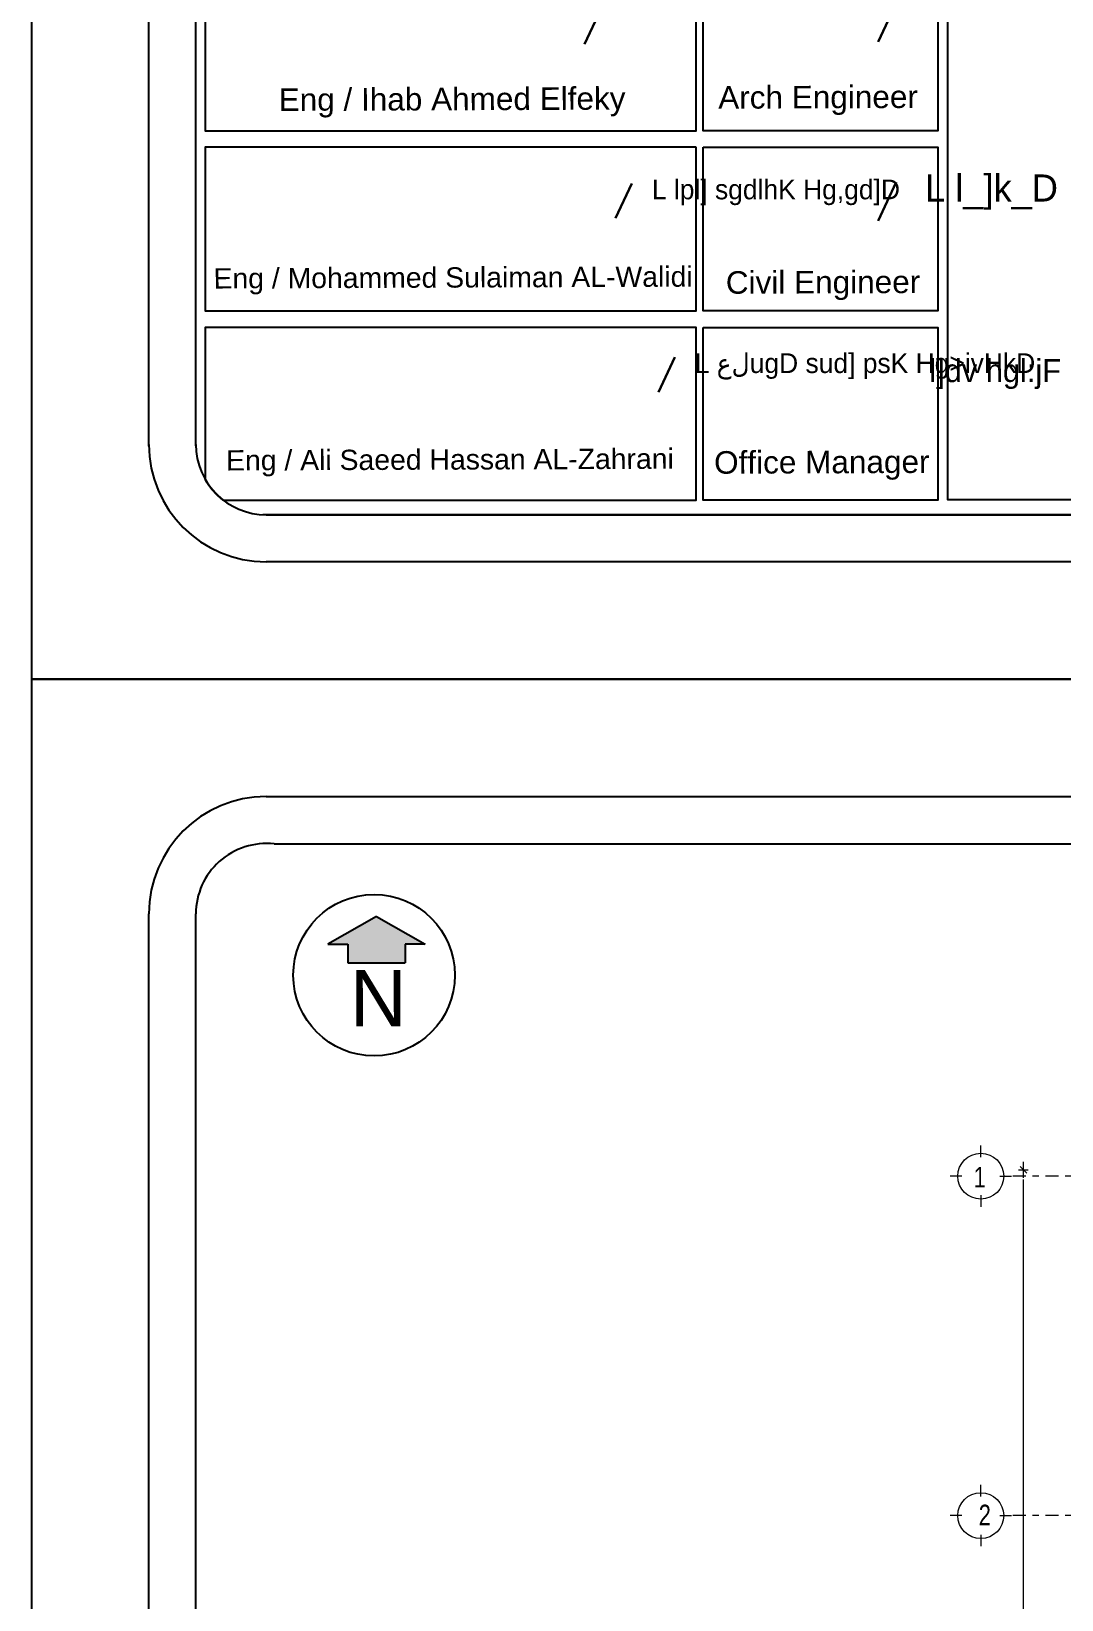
# Model space of a CAD drawing. Header units: inches. Extents: x -1583 to -1389, y -6910 to -6586.
# Drawn here: x -1471.16 to -1455.17, y -6708.65 to -6684.29 of the extents above; entities that cross this region are included whole.
import ezdxf
from ezdxf.enums import TextEntityAlignment as Align

# ---------------------------------------------------------------- set-up
doc = ezdxf.new("R2010")
doc.units = ezdxf.units.IN
doc.header["$MEASUREMENT"] = 0
doc.linetypes.add('CENTERX2', pattern=[101.6, 63.5, -12.7, 12.7, -12.7])
doc.linetypes.add('DASHDOTX2', pattern=[50.8, 25.4, -12.7, 0, -12.7])
for name, color, linetype in [('1MUROS', 10, 'Continuous'), ('Axsis', 8, 'CENTERX2'), ('bbbbb', 52, 'Continuous'), ('xyz', 93, 'Continuous')]:
    doc.layers.add(name, color=color, linetype=linetype)
for name, color, linetype, lineweight in [('dime', 240, 'Continuous', 13), ('ejes', 134, 'Continuous', 15), ('F DIM IN', 147, 'Continuous', 5), ('wall', 7, 'Continuous', 30)]:
    doc.layers.add(name, color=color, linetype=linetype, lineweight=lineweight)
doc.styles.add('A1', font='xarb.shx')
doc.styles.add('Arch_Text_E', font='arial.ttf', dxfattribs={"height": 0.2})
doc.styles.add('ARIAL', font='arialbd.ttf', dxfattribs={"width": 0.8, "height": 500})
doc.styles.add('SOSA', font='sosa.shx')
doc.styles.get("Standard").update_dxf_attribs({"font": 'sosa.shx'})
doc.dimstyles.new('DIM-50', dxfattribs={"dimtxt": 0.25, "dimasz": 0.15, "dimexe": 0, "dimexo": 0, "dimgap": 0.05, "dimtad": 1, "dimzin": 0, "dimdsep": 46, "dimtxsty": 'SOSA', "dimblk1": 'DIM-TICK', "dimblk2": 'DIM-TICK', "dimsah": 1, "dimcen": 1, "dimse1": 1, "dimse2": 1, "dimclrd": 251, "dimclrt": 4, "dimadec": 0, "dimazin": 0, "dimtfac": 1.5, "dimtix": 1, "dimtmove": 0, "dimatfit": 0, "dimldrblk": 'DIM-TICK', "dimfxl": 1, "dimtolj": 1, "dimtzin": 0, "dimarcsym": 0})

# ---------------------------------------------------------------- blocks, each defined once
blk = doc.blocks.new('kalesh')
at = {"layer": 'bbbbb', "ltscale": 0.2}
blk.add_hatch(color=256, dxfattribs=at).paths.add_polyline_path([(3944.493, 589.664), (3944.493, 589.839), (3944.682, 589.839), (3944.221, 590.102), (3943.76, 589.839), (3943.95, 589.839), (3943.95, 589.664)])
for p, q in [((3944.221, 590.102), (3943.76, 589.839)), ((3944.221, 590.102), (3944.682, 589.839)), ((3943.76, 589.839), (3943.95, 589.839)), ((3943.95, 589.839), (3943.95, 589.664)), ((3944.682, 589.839), (3944.493, 589.839)), ((3944.493, 589.839), (3944.493, 589.664)), ((3943.95, 589.664), (3944.493, 589.664))]:
    blk.add_line(p, q, dxfattribs=at)
blk.add_circle((3944.198, 589.547), 0.764, dxfattribs=at)
at = {"layer": 'Defpoints'}
blk.add_lwpolyline([(3940.958, 559.483), (3987.589, 559.483), (3987.589, 592.346), (3940.958, 592.346)], close=True, dxfattribs=at)
at = {"layer": 'wall', "color": 5}
for p, q in [((3949.133, 565.873), (3948.962, 565.509)), ((3949.133, 564.182), (3948.962, 563.818))]:
    blk.add_line(p, q, dxfattribs=at)
at = {"layer": 'wall'}
for p, q in [((3946.343, 565.815, 0.018), (3946.188, 565.487, 0.018)), ((3946.636, 564.169, 0.018), (3946.481, 563.841, 0.018)), ((3947.041, 562.527, 0.018), (3946.886, 562.198, 0.018))]:
    blk.add_line(p, q, dxfattribs=at)
at = {"layer": 'wall', "color": 55, "true_color": 0x999b37}
blk.add_arc((3943.179, 561.703), 0.666, 209.7058, 232.3257, dxfattribs=at)
at = {"layer": 'xyz', "ltscale": 0.2}
for p, q in [((3943.179, 591.236), (3984.813, 591.236)), ((3943.253, 590.788), (3984.887, 590.788)), ((3942.069, 561.687), (3942.069, 590.126)), ((3942.513, 561.691), (3942.513, 590.126)), ((3984.813, 561.037), (3943.179, 561.037)), ((3984.813, 560.593), (3943.179, 560.593))]:
    blk.add_line(p, q, dxfattribs=at)
for points in [[(3942.513, 561.691), (3942.513, 566.419), (3983.966, 566.419)], [(3942.772, 561.176), (3947.243, 561.176), (3947.243, 562.81), (3942.6, 562.81), (3942.6, 561.373)], [(3983.966, 561.038), (3943.146, 561.038)], [(3943.179, 561.037), (3984.846, 561.038)]]:
    blk.add_lwpolyline(points, dxfattribs=at)
for points in [[(3947.243, 566.215), (3942.6, 566.215), (3942.6, 564.668), (3947.243, 564.668)], [(3947.308, 566.215), (3949.527, 566.215), (3949.527, 564.668), (3947.308, 564.668)], [(3949.622, 566.218), (3952.085, 566.218), (3952.085, 561.178), (3949.622, 561.178)], [(3947.243, 564.513), (3942.6, 564.513), (3942.6, 562.965), (3947.243, 562.965)], [(3947.308, 564.513), (3949.527, 564.513), (3949.527, 562.965), (3947.308, 562.965)], [(3947.308, 562.81), (3949.527, 562.81), (3949.527, 561.176), (3947.308, 561.176)]]:
    blk.add_lwpolyline(points, close=True, dxfattribs=at)
for centre, radius, start, end in [((3943.179, 590.126), 1.11, 90, 180), ((3943.179, 590.126), 0.666, 83.669, 180), ((3943.179, 561.703), 1.11, 180, 270), ((3943.179, 561.703), 0.666, 180, 270)]:
    blk.add_arc(centre, radius, start, end, dxfattribs=at)
at = {"layer": '1MUROS', "color": 3, "lineweight": -2, "style": 'Arch_Text_E'}
for s, height, p in [('Eng / Ihab Ahmed Elfeky ', 0.21326, (3943.296, 564.963)), ('Arch Engineer ', 0.21326, (3947.451, 564.984)), ('Eng / Mohammed Sulaiman AL-Walidi ', 0.19193, (3942.68, 563.273)), ('Civil Engineer ', 0.21326, (3947.523, 563.234)), ('Eng / Ali Saeed Hassan AL-Zahrani ', 0.19193, (3942.799, 561.552)), ('Office Manager', 0.21326, (3947.412, 561.532))]:
    blk.add_text(s, height=height, rotation=0.2258, dxfattribs=at).set_placement(p, align=Align.MIDDLE_LEFT)
at = {"layer": 'bbbbb', "ltscale": 0.2, "insert": (3943.969, 589.595), "char_height": 0.53292, "width": 2.91159, "attachment_point": 1}
blk.add_mtext('{\\fSwis721 BlkOul BT|b0|i0|c0|p82;N}', dxfattribs=at)
at = {"layer": 'wall', "style": 'A1'}
for s, p in [('L lpl] sgdlhK Hg,gd]D', (3946.824, 564.021, -0.283)), ('L علugD sud] psK Hg>ivHkD', (3947.229, 562.378, -0.283))]:
    blk.add_text(s, height=0.18671, dxfattribs=at).set_placement(p)
at = {"layer": 'wall', "color": 5, "style": 'A1'}
for s, height, p in [('L l_]k_D ', 0.256, (3949.407, 564, -0.351)), ('l]dv hgl:jF ', 0.21762, (3949.447, 562.292, -0.298))]:
    blk.add_text(s, height=height, dxfattribs=at).set_placement(p)
blk = doc.blocks.new('1215447849')
at = {"layer": 'F DIM IN', "color": 0}
for p, q in [((2873.41, -5903.636), (2873.41, -5903.456)), ((2873.114, -5903.932), (2872.934, -5903.932)), ((2873.706, -5903.932), (2873.886, -5903.932)), ((2873.41, -5904.228), (2873.41, -5904.408))]:
    blk.add_line(p, q, dxfattribs=at)
blk.add_circle((2873.41, -5903.932), 0.356, dxfattribs=at)
blk = doc.blocks.new('DIM-TICK')
for p, q in [((-0.82, 0), (0.82, 0)), ((-0.35, -0.35), (0.35, 0.35)), ((0, 0.5), (0, -0.5))]:
    blk.add_line(p, q)
blk = doc.blocks.new('*D38')
at = {"layer": 'Defpoints', "color": 0, "transparency": 16777216}
for p in [(-1800.434, -6599.095), (-1797.62, -6599.095), (-1797.62, -6629.095)]:
    blk.add_point(p, dxfattribs=at)
at = {"layer": 'dime', "color": 251, "lineweight": -2, "transparency": 16777216}
blk.add_line((-1800.434, -6628.945), (-1800.434, -6599.245), dxfattribs=at)
at = {"layer": 'dime', "color": 251, "lineweight": -2, "transparency": 16777216, "xscale": 0.15, "yscale": 0.15, "zscale": 0.15}
for p, rotation in [((-1800.434, -6599.095), 90), ((-1800.434, -6629.095), 270)]:
    blk.add_blockref('DIM-TICK', p, dxfattribs=dict(at, rotation=rotation))
at = {"layer": 'dime', "color": 4, "transparency": 16777216, "insert": (-1800.648, -6614.095), "char_height": 0.25, "attachment_point": 5, "rotation": 90, "style": 'SOSA'}
blk.add_mtext('\\A1;30.00', dxfattribs=at)
blk = doc.blocks.new('25698555')
at = {"layer": 'Axsis', "color": 251, "linetype": 'DASHDOTX2', "lineweight": 5, "ltscale": 0.008, "true_color": 0x636466}
for p, q in [((-1778.62, -6599.195), (-1800.62, -6599.195)), ((-1778.62, -6604.465), (-1800.62, -6604.465))]:
    blk.add_line(p, q, dxfattribs=at)
at = {"layer": 'wall', "color": 116, "true_color": 0x136734, "rotation": 270}
for p in [(4102.836, -3725.785), (4102.836, -3731.055)]:
    blk.add_blockref('1215447849', p, dxfattribs=at)
at = {"layer": 'ejes', "color": 116, "ltscale": 0.05, "true_color": 0x136734, "char_height": 0.3185, "width": 0.33846, "attachment_point": 9, "style": 'ARIAL'}
for s, insert in [('{\\fBankGothic Md BT|b0|i0|c0|p34;1}', (-1801.017, -6599.369)), ('{\\fBankGothic Md BT|b0|i0|c0|p34;2}', (-1800.939, -6604.614))]:
    blk.add_mtext(s, dxfattribs=dict(at, insert=insert))
at = {"layer": 'dime', "color": 1}
dim = blk.add_linear_dim(base=(-1800.434, -6599.095), p1=(-1797.62, -6629.095), p2=(-1797.62, -6599.095), angle=90, dimstyle='DIM-50', dxfattribs=at)
dim.commit()
dim.dimension.update_dxf_attribs({"geometry": '*D38', "text_midpoint": (-1800.648, -6614.095)})

msp = doc.modelspace()

# ---------------------------------------------------------------- block references
for p, xscale, yscale, zscale in [((-7941.588, -7612.936), 1.641842369206242, 1.641842369206242, 1.641842369206242), ((-7941.588, -7666.893), 1.641842369206234, 1.641842369206234, 1.641842369206234)]:
    msp.add_blockref('kalesh', p, dxfattribs=dict(xscale=xscale, yscale=yscale, zscale=zscale))
at = {"layer": 'dime', "color": 1}
msp.add_blockref('25698555', (344.676, -102.876), dxfattribs=at)

doc.saveas('drawing.dxf')
